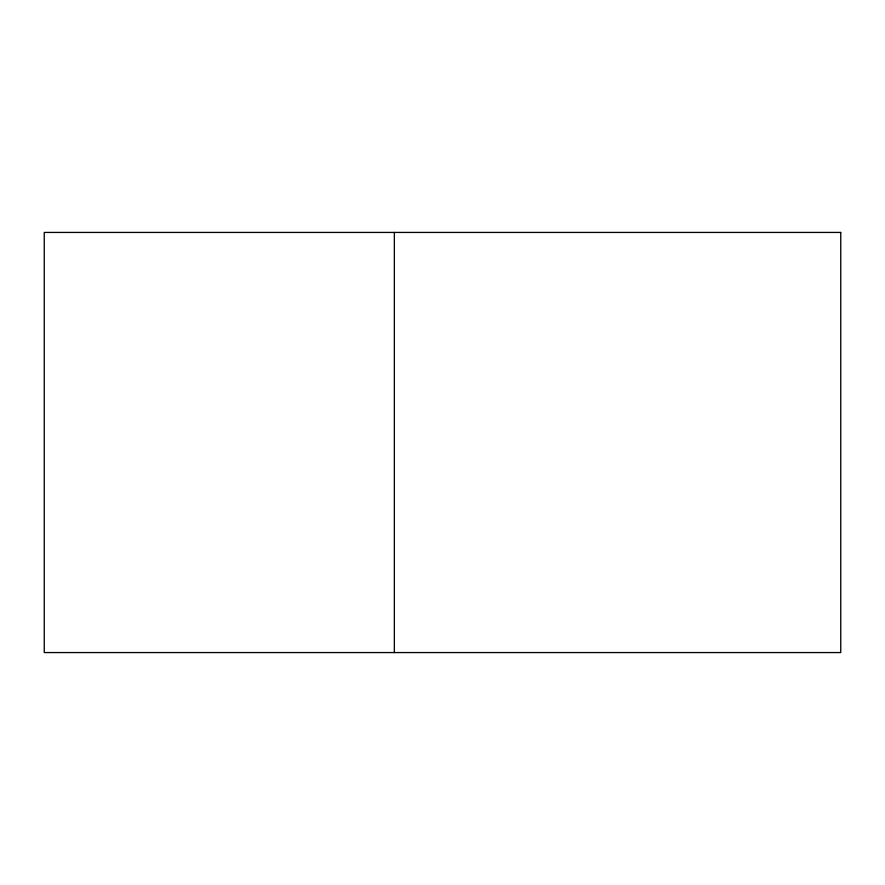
<?xml version="1.0" encoding="UTF-8"?>
<svg xmlns="http://www.w3.org/2000/svg" width="885" height="885" viewBox="0 0 885 885"><rect width="100%" height="100%" fill="white"/><g stroke="black" fill="none" stroke-linecap="round" stroke-linejoin="round"><path stroke-width="1.33" d="M394.356 232.434L394.356 652.566M840.75 232.434L44.25 232.434L44.25 652.566L840.75 652.566L840.75 232.434"/></g></svg>
